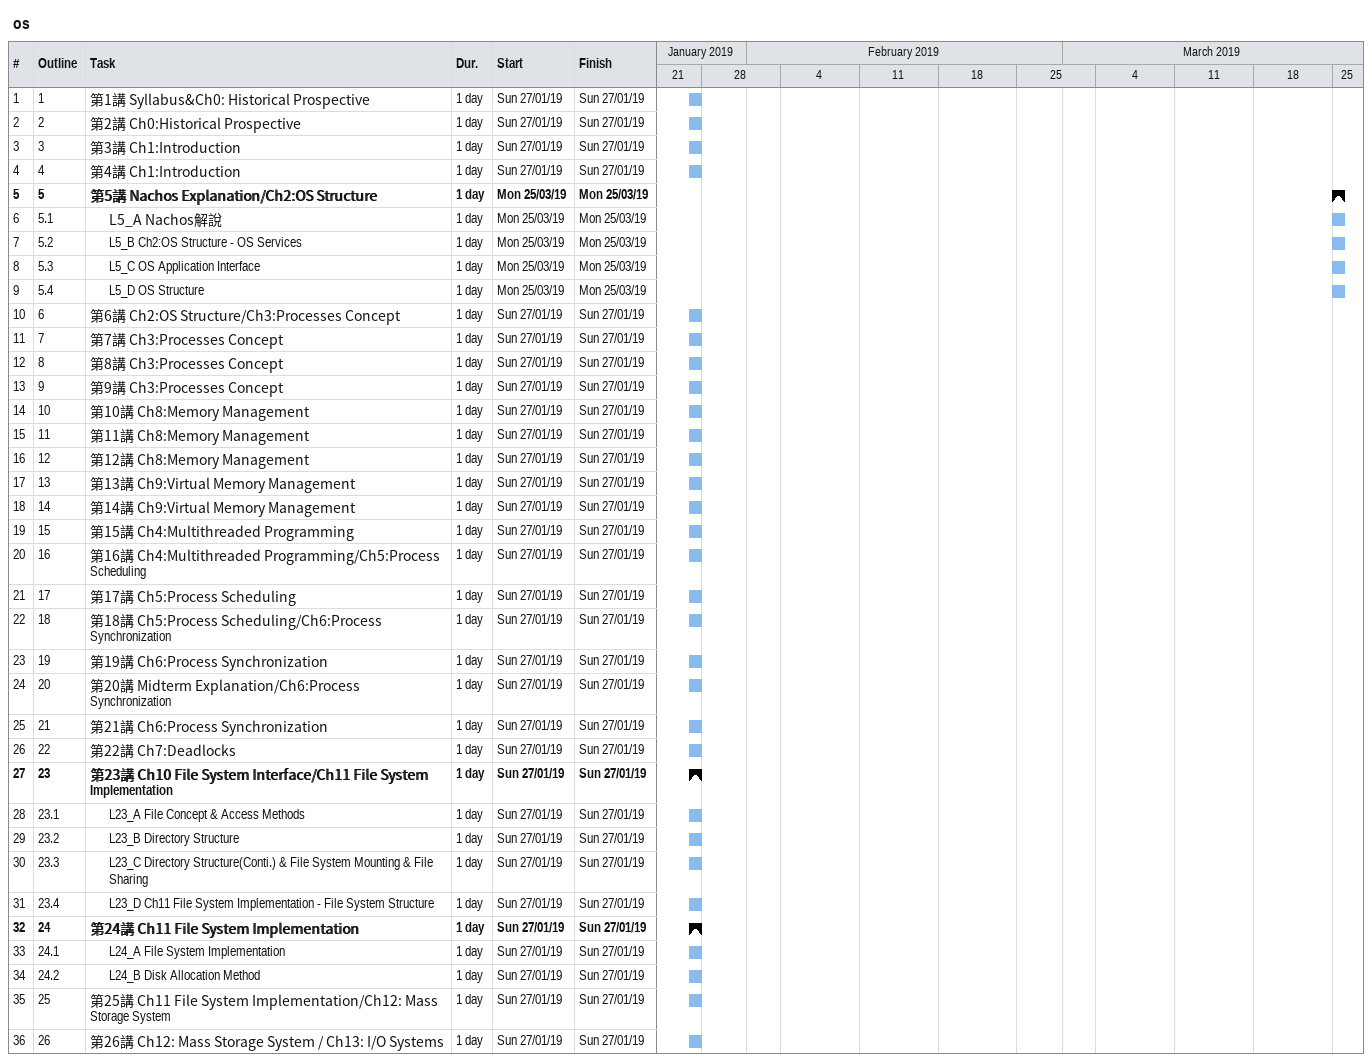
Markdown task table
os

| ID | WBS | Task | Duration | Start | Finish |
|---|---|---|---|---|---|
| 1 | 1 | 第1講 Syllabus&Ch0: Historical Prospective | 1d | 2019-01-27 | 2019-01-27 |
| 2 | 2 | 第2講 Ch0:Historical Prospective | 1d | 2019-01-27 | 2019-01-27 |
| 3 | 3 | 第3講 Ch1:Introduction | 1d | 2019-01-27 | 2019-01-27 |
| 4 | 4 | 第4講 Ch1:Introduction | 1d | 2019-01-27 | 2019-01-27 |
| 5 | 5 | **第5講 Nachos Explanation/Ch2:OS Structure** | 1d | 2019-03-25 | 2019-03-25 |
| 6 | 5.1 | L5_A Nachos解說 | 1d | 2019-03-25 | 2019-03-25 |
| 7 | 5.2 | L5_B Ch2:OS Structure - OS Services | 1d | 2019-03-25 | 2019-03-25 |
| 8 | 5.3 | L5_C OS Application Interface | 1d | 2019-03-25 | 2019-03-25 |
| 9 | 5.4 | L5_D OS Structure | 1d | 2019-03-25 | 2019-03-25 |
| 10 | 6 | 第6講 Ch2:OS Structure/Ch3:Processes Concept | 1d | 2019-01-27 | 2019-01-27 |
| 11 | 7 | 第7講 Ch3:Processes Concept | 1d | 2019-01-27 | 2019-01-27 |
| 12 | 8 | 第8講 Ch3:Processes Concept | 1d | 2019-01-27 | 2019-01-27 |
| 13 | 9 | 第9講 Ch3:Processes Concept | 1d | 2019-01-27 | 2019-01-27 |
| 14 | 10 | 第10講 Ch8:Memory Management | 1d | 2019-01-27 | 2019-01-27 |
| 15 | 11 | 第11講 Ch8:Memory Management | 1d | 2019-01-27 | 2019-01-27 |
| 16 | 12 | 第12講 Ch8:Memory Management | 1d | 2019-01-27 | 2019-01-27 |
| 17 | 13 | 第13講 Ch9:Virtual Memory Management | 1d | 2019-01-27 | 2019-01-27 |
| 18 | 14 | 第14講 Ch9:Virtual Memory Management | 1d | 2019-01-27 | 2019-01-27 |
| 19 | 15 | 第15講 Ch4:Multithreaded Programming | 1d | 2019-01-27 | 2019-01-27 |
| 20 | 16 | 第16講 Ch4:Multithreaded Programming/Ch5:Process Scheduling | 1d | 2019-01-27 | 2019-01-27 |
| 21 | 17 | 第17講 Ch5:Process Scheduling | 1d | 2019-01-27 | 2019-01-27 |
| 22 | 18 | 第18講 Ch5:Process Scheduling/Ch6:Process Synchronization | 1d | 2019-01-27 | 2019-01-27 |
| 23 | 19 | 第19講 Ch6:Process Synchronization | 1d | 2019-01-27 | 2019-01-27 |
| 24 | 20 | 第20講 Midterm Explanation/Ch6:Process Synchronization | 1d | 2019-01-27 | 2019-01-27 |
| 25 | 21 | 第21講 Ch6:Process Synchronization | 1d | 2019-01-27 | 2019-01-27 |
| 26 | 22 | 第22講 Ch7:Deadlocks | 1d | 2019-01-27 | 2019-01-27 |
| 27 | 23 | **第23講 Ch10 File System Interface/Ch11 File System Implementation** | 1d | 2019-01-27 | 2019-01-27 |
| 28 | 23.1 | L23_A File Concept & Access Methods | 1d | 2019-01-27 | 2019-01-27 |
| 29 | 23.2 | L23_B Directory Structure | 1d | 2019-01-27 | 2019-01-27 |
| 30 | 23.3 | L23_C Directory Structure(Conti.) & File System Mounting & File Sharing | 1d | 2019-01-27 | 2019-01-27 |
| 31 | 23.4 | L23_D Ch11 File System Implementation - File System Structure | 1d | 2019-01-27 | 2019-01-27 |
| 32 | 24 | **第24講 Ch11 File System Implementation** | 1d | 2019-01-27 | 2019-01-27 |
| 33 | 24.1 | L24_A File System Implementation | 1d | 2019-01-27 | 2019-01-27 |
| 34 | 24.2 | L24_B Disk Allocation Method | 1d | 2019-01-27 | 2019-01-27 |
| 35 | 25 | 第25講 Ch11 File System Implementation/Ch12: Mass Storage System | 1d | 2019-01-27 | 2019-01-27 |
| 36 | 26 | 第26講 Ch12: Mass Storage System / Ch13: I/O Systems | 1d | 2019-01-27 | 2019-01-27 |
